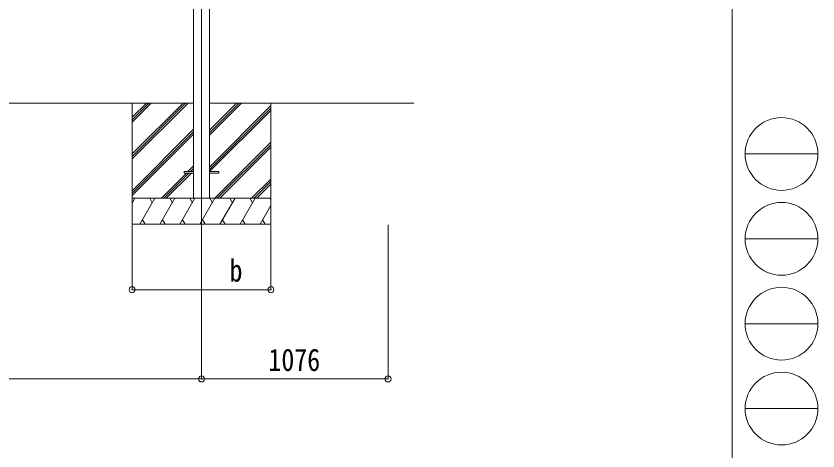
# Model space of a CAD drawing. Units: millimetres at full size; details may follow other scales. Extents: x -9783 to 9892, y -6828 to 6752.
# Drawn here: x 5267 to 9892, y -2978 to -467 of the extents above; entities that cross this region are included whole.
import ezdxf
from ezdxf.enums import TextEntityAlignment as Align

# ---------------------------------------------------------------- set-up
doc = ezdxf.new("R2010")
doc.units = ezdxf.units.MM
doc.header["$LTSCALE"] = 35
doc.header["$PDMODE"] = 32
doc.header["$PDSIZE"] = 35
for name, color, linetype, lineweight in [('0-0_0', 7, 'Continuous', 9), ('0-1_本体', 4, 'Continuous', 9), ('0-2_部品', 7, 'Continuous', 9), ('0-8_PARTS2', 2, 'Continuous', 9), ('0-A_寸法', 6, 'Continuous', 9), ('F-0_240', 7, 'Continuous', 9)]:
    doc.layers.add(name, color=color, linetype=linetype, lineweight=lineweight)
doc.styles.add('ＭＳ ゴシック', font='')
doc.styles.get('ＭＳ ゴシック').set_extended_font_data('MS Gothic')

msp = doc.modelspace()

# ---------------------------------------------------------------- linework, layer by layer
at = {"layer": '0-0_0'}
for p, q in [((3482.14, -968.88), (6291.74, -968.88)), ((5936.94, -968.88), (5936.94, -1668.88)), ((5936.94, -1263.06), (6231.12, -968.88)), ((5936.94, -1277.2), (6245.26, -968.88)), ((5936.94, -1291.34), (6259.4, -968.88)), ((5936.94, -1079.21), (6047.27, -968.88)), ((5936.94, -1065.07), (6033.13, -968.88)), ((5936.94, -1050.93), (6018.99, -968.88)), ((6382.14, -968.88), (7561.82, -968.88)), ((6382.14, -1154.51), (6567.77, -968.88)), ((6382.14, -1140.37), (6553.63, -968.88)), ((6382.14, -1126.22), (6539.49, -968.88)), ((6736.94, -968.88), (6736.94, -1668.88)), ((6382.14, -1338.35), (6736.94, -983.56)), ((6382.14, -1352.5), (6736.94, -997.7)), ((6383.56, -1365.22), (6736.94, -1011.84)), ((5936.94, -1475.19), (6291.74, -1120.39)), ((5936.94, -1489.33), (6291.74, -1134.53)), ((5936.94, -1503.47), (6291.74, -1148.67)), ((6413.75, -1518.88), (6736.94, -1195.69)), ((6427.89, -1518.88), (6736.94, -1209.83)), ((6442.03, -1518.88), (6736.94, -1223.97)), ((6259.04, -1365.22), (6291.74, -1332.52)), ((6105.38, -1518.88), (6250.04, -1374.22)), ((6119.52, -1518.88), (6264.18, -1374.22)), ((6133.67, -1518.88), (6278.32, -1374.22)), ((6273.18, -1365.22), (6291.74, -1346.66)), ((6287.32, -1365.22), (6291.74, -1360.8)), ((6625.88, -1518.88), (6736.94, -1407.82)), ((6640.02, -1518.88), (6736.94, -1421.96)), ((6654.17, -1519.72), (6736.94, -1436.95)), ((6736.94, -1518.88), (5936.94, -1518.88)), ((5936.94, -1546.38), (5952.82, -1518.88)), ((5981.69, -1668.88), (6068.29, -1518.88)), ((6053.29, -1544.86), (6038.29, -1518.88)), ((6097.16, -1668.88), (6183.76, -1518.88)), ((6168.76, -1544.86), (6153.76, -1518.88)), ((6212.63, -1668.88), (6299.23, -1518.88)), ((6284.23, -1544.86), (6269.23, -1518.88)), ((6328.1, -1668.88), (6414.7, -1518.88)), ((6399.7, -1544.86), (6384.7, -1518.88)), ((6443.57, -1668.88), (6530.17, -1518.88)), ((6515.17, -1544.86), (6500.17, -1518.88)), ((6559.04, -1668.88), (6645.64, -1518.88)), ((6615.64, -1518.88), (6630.64, -1544.86)), ((6731.11, -1518.88), (6736.94, -1528.98)), ((6674.51, -1668.88), (6736.94, -1560.74)), ((5996.68, -1642.9), (6011.68, -1668.88)), ((6112.16, -1642.9), (6127.15, -1668.88)), ((6227.63, -1642.9), (6242.63, -1668.88)), ((6343.1, -1642.9), (6358.1, -1668.88)), ((6458.57, -1642.9), (6473.56, -1668.88)), ((6574.04, -1642.9), (6589.03, -1668.88)), ((6689.51, -1642.9), (6704.5, -1668.88)), ((5936.94, -1668.88), (6736.94, -1668.88))]:
    msp.add_line(p, q, dxfattribs=at)
at = {"layer": '0-1_本体'}
for p, q in [((6291.74, 1336.33), (6291.74, -1518.88)), ((6382.14, 1336.33), (6382.14, -1518.88))]:
    msp.add_line(p, q, dxfattribs=at)
at = {"layer": '0-2_部品', "color": 4}
for p, q in [((6236.94, -1365.22), (6236.94, -1374.22)), ((6236.94, -1365.22), (6291.74, -1365.22)), ((6236.94, -1374.22), (6291.74, -1374.22)), ((6382.14, -1365.22), (6436.94, -1365.22)), ((6382.14, -1374.22), (6436.94, -1374.22)), ((6436.94, -1365.22), (6436.94, -1374.22))]:
    msp.add_line(p, q, dxfattribs=at)
at = {"layer": '0-8_PARTS2'}
msp.add_line((6336.94, 1469.16), (6336.94, -1742.41), dxfattribs=at)
at = {"layer": '0-A_寸法'}
for p, q in [((5936.94, -2046.77), (5936.94, -1672.36)), ((6336.94, -2561.76), (6336.94, -1672.36)), ((6736.94, -2046.77), (6736.94, -1672.36)), ((7412.93, -2561.76), (7412.93, -1672.36)), ((5936.94, -2046.77), (6736.94, -2046.77)), ((3436.94, -2561.76), (6336.94, -2561.76)), ((6336.94, -2561.76), (7412.93, -2561.76))]:
    msp.add_line(p, q, dxfattribs=at)
for p in [(5936.94, -2046.77), (6736.94, -2046.77), (6336.94, -2561.76), (7412.93, -2561.76)]:
    msp.add_point(p, dxfattribs=at)
at = {"layer": 'F-0_240', "color": 5}
msp.add_line((9396.97, 6751.9), (9396.97, -6828.1), dxfattribs=at)
at = {"layer": 'F-0_240', "color": 4}
for p, q in [((9471.77, -1263.1), (9891.77, -1263.1)), ((9471.77, -1753.1), (9891.77, -1753.1)), ((9471.77, -2243.1), (9891.77, -2243.1)), ((9471.77, -2733.1), (9891.77, -2733.1))]:
    msp.add_line(p, q, dxfattribs=at)
for centre in [(9681.77, -1263.1), (9681.77, -1753.1), (9681.77, -2243.1), (9681.77, -2733.1)]:
    msp.add_circle(centre, 210, dxfattribs=at)

# ---------------------------------------------------------------- texts
at = {"layer": '0-A_寸法', "color": 7, "style": 'ＭＳ ゴシック', "width": 0.85}
for s, p in [('b', (6498.94, -2038.77)), ('1076', (6722.94, -2554.76))]:
    msp.add_text(s, height=129, dxfattribs=at).set_placement(p, align=Align.BOTTOM_LEFT)

doc.saveas('drawing.dxf')
